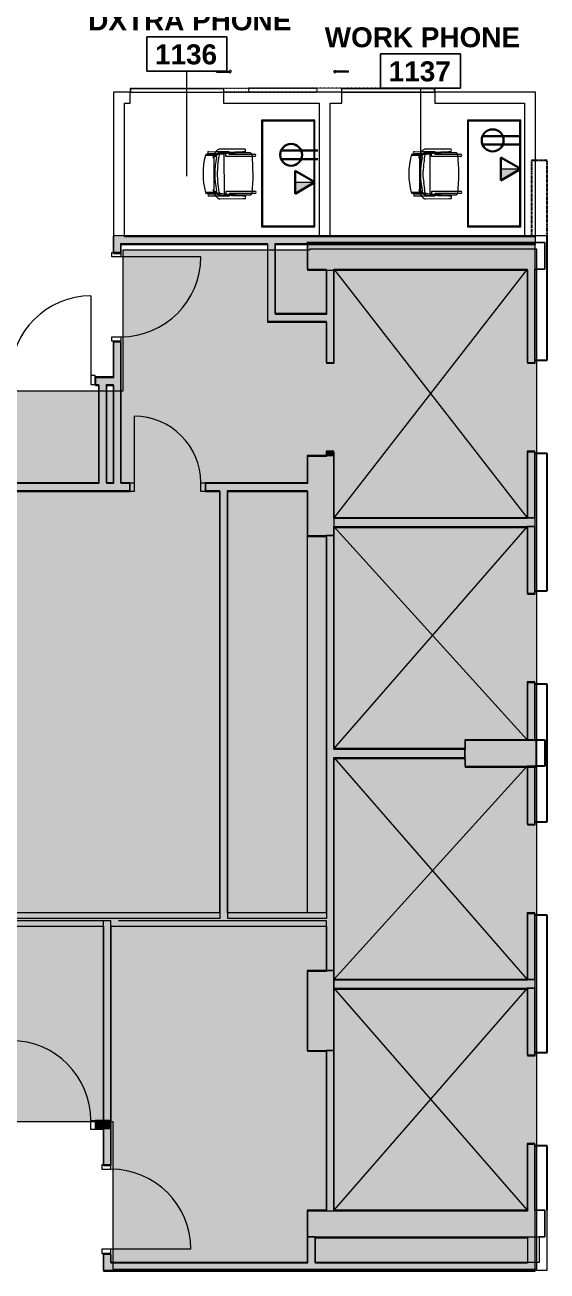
# Model space of a CAD drawing. Header units: inches. Extents: x -1221 to 179, y -822 to 880.
# Drawn here: x -813 to -578, y -192 to 369 of the extents above; entities that cross this region are included whole.
import ezdxf
from ezdxf.xclip import XClip

# ---------------------------------------------------------------- set-up
doc = ezdxf.new("R2010")
doc.units = ezdxf.units.IN
doc.header["$MEASUREMENT"] = 0
doc.header["$XCLIPFRAME"] = 2
doc.linetypes.add('L1$0$PHANTOM4', pattern=[0.625, 0.3125, -0.0625, 0.0625, -0.0625, 0.0625, -0.0625])
doc.linetypes.add('X1$0$Dash 1_16_', pattern=[0.125, 0.0625, -0.0625])
for name, color, linetype, lineweight in [('L1$0$ArchiCAD Doors_Pen_No__4', 7, 'Continuous', 9), ('L1$0$BB Core_Pen_No__100', 7, 'Continuous', 20), ('L1$0$BB Shell_Pen_No__100', 7, 'Continuous', 20), ('X1$0$18_0109_REV_dwg _7_', 8, 'Continuous', 9), ('X1$0$A-ANNO-NOTE', 131, 'Continuous', 30), ('X1$0$A-AREA-IDEN', 2, 'Continuous', 9), ('X1$0$A-DETL', 90, 'Continuous', 9), ('X1$0$A-DETL-GENF', 92, 'Continuous', 9), ('X1$0$A-DOOR', 31, 'Continuous', 13), ('X1$0$A-WALL', 113, 'Continuous', 9), ('X1$0$A-WALL-PATT', 111, 'Continuous', 13), ('X1$0$I-FURN', 30, 'Continuous', 9), ('X1$0$I-WALL', 2, 'Continuous', 9)]:
    doc.layers.add(name, color=color, linetype=linetype, lineweight=lineweight)
doc.layers.add('L1$0$DEMO', color=7, linetype='L1$0$PHANTOM4')
doc.styles.add('X1$0$Swis721 Lt BT_B', font='', dxfattribs={"height": 9})
doc.styles.get('X1$0$Swis721 Lt BT_B').set_extended_font_data('Swis721 Lt BT', bold=True)

# ---------------------------------------------------------------- blocks, each defined once
blk = doc.blocks.new('L1')
at = {"layer": 'L1$0$ArchiCAD Doors_Pen_No__4', "linetype": 'Continuous'}
for p, q in [((-7140.19, 3187.57), (-7140.19, 3189.57)), ((-7140.19, 3189.57), (-7136.19, 3189.57)), ((-7136.19, 3189.57), (-7139.69, 3189.57)), ((-7136.19, 3189.57), (-7136.19, 3187.57)), ((-7136.19, 3187.57), (-7140.19, 3187.57)), ((-7100.19, 3187.57), (-7136.19, 3187.57)), ((-7149.69, 3170.07), (-7149.69, 3134.07)), ((-7140.19, 3149.57), (-7140.19, 3151.57)), ((-7140.19, 3151.57), (-7136.19, 3151.57)), ((-7136.19, 3151.57), (-7136.19, 3149.57)), ((-7136.19, 3149.57), (-7140.19, 3149.57)), ((-7136.19, 3149.57), (-7139.69, 3149.57)), ((-7147.69, 3134.07), (-7149.69, 3134.07)), ((-7149.69, 3134.07), (-7149.69, 3130.07)), ((-7147.69, 3130.07), (-7147.69, 3134.07)), ((-7147.69, 3130.07), (-7147.69, 3133.57)), ((-7149.69, 3130.07), (-7147.69, 3130.07)), ((-7130.19, 3115.82), (-7130.19, 3085.82)), ((-7132.19, 3085.82), (-7130.19, 3085.82)), ((-7132.19, 3081.82), (-7132.19, 3085.82)), ((-7132.19, 3085.82), (-7132.19, 3082.32)), ((-7130.19, 3085.82), (-7130.19, 3081.82)), ((-7100.19, 3081.82), (-7100.19, 3085.82)), ((-7100.19, 3085.82), (-7098.19, 3085.82)), ((-7098.19, 3085.82), (-7098.19, 3081.82)), ((-7098.19, 3085.82), (-7098.19, 3082.32)), ((-7130.19, 3081.82), (-7132.19, 3081.82)), ((-7098.19, 3081.82), (-7100.19, 3081.82)), ((-7149.69, 2794.48), (-7149.69, 2798.48)), ((-7149.69, 2798.48), (-7147.69, 2798.48)), ((-7147.69, 2798.48), (-7147.69, 2794.48)), ((-7147.69, 2798.48), (-7147.69, 2794.98)), ((-7147.69, 2794.48), (-7149.69, 2794.48)), ((-7144.69, 2778.57), (-7144.69, 2776.57)), ((-7140.69, 2778.57), (-7144.69, 2778.57)), ((-7144.69, 2776.57), (-7140.69, 2776.57)), ((-7140.69, 2778.57), (-7144.19, 2778.57)), ((-7140.69, 2776.57), (-7140.69, 2778.57)), ((-7140.69, 2740.57), (-7144.69, 2740.57)), ((-7144.69, 2740.57), (-7144.69, 2738.57)), ((-7140.69, 2738.57), (-7140.69, 2740.57)), ((-7104.69, 2740.57), (-7140.69, 2740.57)), ((-7144.69, 2738.57), (-7140.69, 2738.57)), ((-7140.69, 2738.57), (-7144.19, 2738.57))]:
    blk.add_line(p, q, dxfattribs=at)
for centre, radius, start, end in [((-7136.19, 3187.57), 36, 270, 0), ((-7149.69, 3134.07), 36, 90, 180), ((-7130.19, 3085.82), 30, 0, 90), ((-7185.69, 2798.48), 36, 0, 90), ((-7140.69, 2740.57), 36, 0, 90)]:
    blk.add_arc(centre, radius, start, end, dxfattribs=at)
at = {"layer": 'L1$0$BB Core_Pen_No__100', "linetype": 'Continuous'}
for p, q in [((-7040.19, 3182.07), (-6953.19, 3070.07)), ((-6953.19, 3182.07), (-7040.19, 3070.07)), ((-7052.19, 3066.07), (-7052.19, 2892.07)), ((-7040.19, 3066.07), (-6953.19, 2970.07)), ((-6953.19, 3066.07), (-7040.19, 2966.07)), ((-7040.19, 2962.07), (-6953.19, 2862.07)), ((-6953.19, 2958.07), (-7040.19, 2862.07)), ((-6953.19, 2858.07), (-7040.19, 2758.07)), ((-7040.19, 2858.07), (-6953.19, 2758.07))]:
    blk.add_line(p, q, dxfattribs=at)
at = {"layer": 'L1$0$BB Shell_Pen_No__100', "linetype": 'Continuous'}
for p, q in [((-7136.19, 3189.57), (-7139.69, 3189.57)), ((-7136.19, 3149.57), (-7139.69, 3149.57)), ((-7147.69, 3130.07), (-7147.69, 3133.57)), ((-7132.19, 3085.82), (-7132.19, 3082.32)), ((-7098.19, 3085.82), (-7098.19, 3082.32)), ((-7147.69, 2798.48), (-7147.69, 2794.98)), ((-7140.69, 2778.57), (-7144.19, 2778.57)), ((-7140.69, 2738.57), (-7144.19, 2738.57))]:
    blk.add_line(p, q, dxfattribs=at)
at = {"layer": 'L1$0$BB Shell_Pen_No__100', "linetype": 'Continuous', "flags": 128}
for points in [[(-7139.69, 3197.07), (-7139.69, 3189.57)], [(-7052.19, 3197.07), (-7139.69, 3197.07)], [(-6944.19, 3197.07), (-7052.19, 3197.07)], [(-7136.19, 3189.57), (-7136.19, 3193.57)], [(-7136.19, 3193.57), (-7070.19, 3193.57)], [(-7070.19, 3193.57), (-7070.19, 3158.57)], [(-7066.69, 3193.57), (-7052.19, 3193.57)], [(-7066.69, 3162.07), (-7066.69, 3193.57)], [(-6945.19, 3194.07), (-7052.19, 3194.07)], [(-7052.19, 3194.07), (-7052.19, 3182.07)], [(-7052.19, 3194.07), (-6947.69, 3194.07)], [(-7052.19, 3193.57), (-7052.19, 3194.07)], [(-6947.69, 3194.07), (-6945.19, 3194.07)], [(-6945.19, 3182.07), (-6945.19, 3194.07)], [(-6945.19, 3194.07), (-6945.19, 3182.07)], [(-7052.19, 3182.07), (-7043.69, 3182.07)], [(-7043.69, 3182.07), (-7043.69, 3162.07)], [(-7040.19, 3182.07), (-6953.19, 3182.07)], [(-7040.19, 3140.07), (-7040.19, 3182.07)], [(-6953.19, 3182.07), (-6953.19, 3140.07)], [(-6945.19, 3182.07), (-6949.69, 3182.07)], [(-6949.69, 3182.07), (-6949.69, 3141.07)], [(-6949.69, 3182.07), (-6945.19, 3182.07)], [(-6949.69, 3140.07), (-6949.69, 3182.07)], [(-7043.69, 3162.07), (-7066.69, 3162.07)], [(-7070.19, 3158.57), (-7043.69, 3158.57)], [(-7043.69, 3158.57), (-7043.69, 3140.07)], [(-7139.69, 3149.57), (-7139.69, 3133.57)], [(-7136.19, 3085.82), (-7136.19, 3149.57)], [(-7043.69, 3140.07), (-7040.19, 3140.07)], [(-6953.19, 3140.07), (-6949.69, 3140.07)], [(-7139.69, 3133.57), (-7147.69, 3133.57)], [(-7147.69, 3130.07), (-7146.19, 3130.07)], [(-7146.19, 3130.07), (-7146.19, 3085.82)], [(-7142.69, 3130.07), (-7139.69, 3130.07)], [(-7142.69, 3085.82), (-7142.69, 3130.07)], [(-7139.69, 3130.07), (-7139.69, 3085.82)], [(-7040.19, 3100.07), (-7043.69, 3100.07)], [(-7043.69, 3100.07), (-7043.69, 3098.07)], [(-7040.19, 3098.07), (-7040.19, 3100.07)], [(-6949.69, 3100.07), (-6953.19, 3100.07)], [(-6953.19, 3100.07), (-6953.19, 3070.07)], [(-6949.69, 3070.07), (-6949.69, 3100.07)], [(-7052.19, 3098.07), (-7052.19, 3085.82)], [(-7040.19, 3098.07), (-7052.19, 3098.07)], [(-7043.69, 3098.07), (-7040.19, 3098.07)], [(-7040.19, 3070.07), (-7040.19, 3098.07)], [(-6949.69, 3099.07), (-6949.69, 3070.07)], [(-7259.19, 3082.32), (-7132.19, 3082.32)], [(-7146.19, 3085.82), (-7195.69, 3085.82)], [(-7139.69, 3085.82), (-7142.69, 3085.82)], [(-7132.19, 3085.82), (-7136.19, 3085.82)], [(-7052.19, 3085.82), (-7098.19, 3085.82)], [(-7098.19, 3082.32), (-7091.69, 3082.32)], [(-7091.69, 3082.32), (-7091.69, 2892.07)], [(-7088.19, 3082.32), (-7052.19, 3082.32)], [(-7088.19, 2892.07), (-7088.19, 3082.32)], [(-7052.19, 3082.32), (-7052.19, 3062.07)], [(-6949.69, 3070.07), (-7040.19, 3070.07)], [(-7040.19, 3062.07), (-7040.19, 3066.07)], [(-7040.19, 3066.07), (-6949.69, 3066.07)], [(-6953.19, 3070.07), (-6949.69, 3070.07)], [(-6953.19, 3066.07), (-6953.19, 3036.07)], [(-6949.69, 3066.07), (-6953.19, 3066.07)], [(-6949.69, 3066.07), (-6949.69, 3037.07)], [(-6949.69, 3036.07), (-6949.69, 3066.07)], [(-7052.19, 3062.07), (-7040.19, 3062.07)], [(-7040.19, 3062.07), (-7043.69, 3062.07)], [(-7043.69, 3062.07), (-7043.69, 2892.07)], [(-7040.19, 2966.07), (-7040.19, 3062.07)], [(-6953.19, 3036.07), (-6949.69, 3036.07)], [(-6949.69, 2996.07), (-6953.19, 2996.07)], [(-6953.19, 2996.07), (-6953.19, 2970.07)], [(-6949.69, 2970.07), (-6949.69, 2996.07)], [(-6949.69, 2995.07), (-6949.69, 2970.07)], [(-6945.19, 2970.07), (-6981.19, 2970.07)], [(-6981.19, 2970.07), (-6981.19, 2958.07)], [(-6953.19, 2970.07), (-6949.69, 2970.07)], [(-6945.19, 2958.07), (-6945.19, 2970.07)], [(-6981.19, 2966.07), (-7040.19, 2966.07)], [(-6981.19, 2962.07), (-6981.19, 2966.07)], [(-7040.19, 2866.07), (-7040.19, 2962.07)], [(-7040.19, 2962.07), (-6981.19, 2962.07)], [(-6981.19, 2958.07), (-6949.69, 2958.07)], [(-6953.19, 2958.07), (-6953.19, 2932.07)], [(-6949.69, 2958.07), (-6953.19, 2958.07)], [(-6949.69, 2958.07), (-6949.69, 2933.07)], [(-6949.69, 2932.07), (-6949.69, 2958.07)], [(-6953.19, 2932.07), (-6949.69, 2932.07)], [(-7091.69, 2892.07), (-7259.19, 2892.07)], [(-7043.69, 2892.07), (-7088.19, 2892.07)], [(-6949.69, 2892.07), (-6953.19, 2892.07)], [(-6953.19, 2892.07), (-6953.19, 2862.07)], [(-6949.69, 2862.07), (-6949.69, 2892.07)], [(-7191.69, 2888.57), (-7140.69, 2888.57)], [(-7144.19, 2888.57), (-7144.19, 2798.48)], [(-7140.69, 2778.57), (-7140.69, 2888.57)], [(-7137.19, 2888.57), (-7043.69, 2888.57)], [(-7043.69, 2888.57), (-7043.69, 2866.07)], [(-6949.69, 2891.07), (-6949.69, 2862.07)], [(-7052.19, 2866.07), (-7052.19, 2830.07)], [(-7040.19, 2866.07), (-7052.19, 2866.07)], [(-7043.69, 2866.07), (-7040.19, 2866.07)], [(-7040.19, 2830.07), (-7040.19, 2866.07)], [(-6949.69, 2862.07), (-7040.19, 2862.07)], [(-7040.19, 2862.07), (-7040.19, 2858.07)], [(-7040.19, 2858.07), (-6949.69, 2858.07)], [(-6953.19, 2862.07), (-6949.69, 2862.07)], [(-6953.19, 2858.07), (-6953.19, 2828.07)], [(-6949.69, 2858.07), (-6953.19, 2858.07)], [(-6949.69, 2858.07), (-6949.69, 2829.07)], [(-6949.69, 2828.07), (-6949.69, 2858.07)], [(-7052.19, 2830.07), (-7040.19, 2830.07)], [(-7043.69, 2830.07), (-7043.69, 2758.07)], [(-7040.19, 2830.07), (-7043.69, 2830.07)], [(-7040.19, 2758.07), (-7040.19, 2830.07)], [(-6953.19, 2828.07), (-6949.69, 2828.07)], [(-7140.69, 2798.48), (-7147.69, 2798.48)], [(-7147.69, 2794.98), (-7140.69, 2794.98)], [(-7144.19, 2794.98), (-7144.19, 2778.57)], [(-6949.69, 2788.07), (-6953.19, 2788.07)], [(-6953.19, 2788.07), (-6953.19, 2758.07)], [(-6949.69, 2758.07), (-6949.69, 2788.07)], [(-6949.69, 2787.07), (-6949.69, 2758.07)], [(-7043.69, 2758.07), (-7052.19, 2758.07)], [(-7052.19, 2758.07), (-7052.19, 2746.07)], [(-6953.19, 2758.07), (-7040.19, 2758.07)], [(-6945.19, 2758.07), (-6949.69, 2758.07)], [(-6949.69, 2758.07), (-6945.19, 2758.07)], [(-6945.19, 2746.07), (-6945.19, 2758.07)], [(-6945.19, 2758.07), (-6945.19, 2746.07)], [(-6944.19, 2746.07), (-6944.19, 2758.07)], [(-7052.19, 2746.07), (-6945.19, 2746.07)], [(-7052.19, 2746.07), (-7052.19, 2734.57)], [(-7048.69, 2746.07), (-7052.19, 2746.07)], [(-7048.69, 2734.57), (-7048.69, 2746.07)], [(-6945.19, 2746.07), (-6947.69, 2746.07)], [(-6947.69, 2746.07), (-6947.69, 2734.57)], [(-6944.19, 2731.07), (-6944.19, 2746.07)], [(-7144.19, 2738.57), (-7144.19, 2731.07)], [(-7140.69, 2734.57), (-7140.69, 2738.57)], [(-7052.19, 2734.57), (-7140.69, 2734.57)], [(-6947.69, 2734.57), (-7048.69, 2734.57)], [(-7144.19, 2731.07), (-6944.19, 2731.07)]]:
    blk.add_lwpolyline(points, dxfattribs=at)
at = {"layer": 'L1$0$DEMO'}
blk.add_lwpolyline([(-6944.19, 3197.07), (-6944.19, 3231.07), (-6951.19, 3231.07), (-6951.19, 3197.07)], dxfattribs=at)
at = {"layer": 'L1$0$DEMO', "linetype": 'Continuous', "flags": 128}
for points in [[(-6944.19, 3194.07), (-6944.19, 3197.07)], [(-6944.19, 3182.07), (-6944.19, 3194.07)], [(-6944.19, 3141.07), (-6944.19, 3182.07)], [(-6949.69, 3141.07), (-6944.19, 3141.07)], [(-6944.19, 3099.07), (-6949.69, 3099.07)], [(-6944.19, 3037.07), (-6944.19, 3099.07)], [(-6949.69, 3037.07), (-6944.19, 3037.07)], [(-6944.19, 2995.07), (-6949.69, 2995.07)], [(-6944.19, 2970.07), (-6944.19, 2995.07)], [(-6949.69, 2970.07), (-6945.19, 2970.07)], [(-6945.19, 2970.07), (-6945.19, 2958.07)], [(-6944.19, 2958.07), (-6944.19, 2970.07)], [(-6945.19, 2958.07), (-6949.69, 2958.07)], [(-6944.19, 2933.07), (-6944.19, 2958.07)], [(-6949.69, 2933.07), (-6944.19, 2933.07)], [(-6944.19, 2891.07), (-6949.69, 2891.07)], [(-6944.19, 2829.07), (-6944.19, 2891.07)], [(-6949.69, 2829.07), (-6944.19, 2829.07)], [(-6944.19, 2787.07), (-6949.69, 2787.07)], [(-6944.19, 2758.07), (-6944.19, 2787.07)]]:
    blk.add_lwpolyline(points, dxfattribs=at)
blk = doc.blocks.new('X1$0$Barn Door - Glass Door - Int-GL1-GLSS-36_ x 84_ D6-5625844-FIRST FLOOR POWER _ SIGNAL')
at = {"layer": 'X1$0$A-DETL-GENF'}
for p, q in [((17.91, 12), (23.91, 12)), ((17.91, 11.5), (17.91, 12)), ((17.91, 11.5), (23.91, 11.5)), ((23.91, 12.46), (23.91, 12)), ((24.62, 11.75), (23.91, 12.46)), ((24.62, 11.75), (23.91, 11.04)), ((23.91, 11.04), (23.91, 11.5))]:
    blk.add_line(p, q, dxfattribs=at)
at = {"layer": 'X1$0$A-DOOR', "linetype": 'X1$0$Dash 1_16_', "lineweight": 9}
for p, q in [((-21, 4.25), (63, 4.25)), ((-21, 4.25), (-21, 2.5)), ((-21, 2.5), (63, 2.5)), ((63, 4.25), (63, 2.5))]:
    blk.add_line(p, q, dxfattribs=at)
at = {"layer": 'X1$0$A-DOOR', "lineweight": 9}
for p, q in [((-20.81, 4.12), (21, 4.12)), ((-20.81, 4.12), (-20.81, 2.37)), ((21, 2.37), (-20.81, 2.37)), ((21, 4.12), (21, 2.37))]:
    blk.add_line(p, q, dxfattribs=at)
blk = doc.blocks.new('X1$0$Barn Door - Glass Door - Int-GL1-GLSS-36_ x 84_ D6-5625885-FIRST FLOOR POWER _ SIGNAL')
at = {"layer": 'X1$0$A-DETL-GENF'}
for p, q in [((23.91, -11.04), (23.91, -11.5)), ((24.62, -11.75), (23.91, -11.04)), ((17.91, -11.5), (23.91, -11.5)), ((17.91, -11.5), (17.91, -12)), ((17.91, -12), (23.91, -12)), ((24.62, -11.75), (23.91, -12.46)), ((23.91, -12.46), (23.91, -12))]:
    blk.add_line(p, q, dxfattribs=at)
at = {"layer": 'X1$0$A-DOOR', "linetype": 'X1$0$Dash 1_16_', "lineweight": 9}
for p, q in [((-21, -2.5), (63, -2.5)), ((-21, -4.25), (-21, -2.5)), ((-21, -4.25), (63, -4.25)), ((63, -4.25), (63, -2.5))]:
    blk.add_line(p, q, dxfattribs=at)
at = {"layer": 'X1$0$A-DOOR', "lineweight": 9}
for p, q in [((-20.81, -2.37), (21, -2.37)), ((-20.81, -2.37), (-20.81, -4.12)), ((21, -4.12), (-20.81, -4.12)), ((21, -2.37), (21, -4.12))]:
    blk.add_line(p, q, dxfattribs=at)
blk = doc.blocks.new('X1$0$Table-Multi_Use-Teknion-PRBF-R2014 - TABLE 4_-5473239-FIRST FLOOR POWER _ SIGNAL')
at = {"layer": 'X1$0$I-FURN'}
for p, q in [((24, 12), (-24, 12)), ((-24, 12), (-24, -12)), ((-23.6, 11.6), (-23.6, -11.6)), ((23.6, 11.6), (-23.6, 11.6)), ((23.6, -11.6), (23.6, 11.6)), ((24, -12), (24, 12)), ((-24, -12), (24, -12)), ((-23.6, -11.6), (23.6, -11.6))]:
    blk.add_line(p, q, dxfattribs=at)
blk = doc.blocks.new('X1$0$F-Haworth_Chair_X99-Seminar - X99 Seminar Chair with Glides-V50-FIRST FLOOR POWER _ SIGNAL')
at = {"layer": 'X1$0$I-FURN'}
for p, q in [((-11.32, 5.48), (-11.3, 6.32)), ((-9.92, 6.36), (-9.92, 5.36)), ((-8.82, 9.44), (-8.82, 10.78)), ((-8.82, -0.89), (-8.82, 9.44)), ((-7.83, 10.78), (-7.83, 9.57)), ((-7.83, 9.57), (-7.83, -2.27)), ((7.83, 9.57), (7.83, 10.78)), ((7.83, -2.27), (7.83, 9.57)), ((8.82, 10.78), (8.82, 9.44)), ((8.82, 9.44), (8.82, -0.89)), ((9.92, 5.36), (9.92, 6.36)), ((11.3, 6.32), (11.32, 5.48)), ((-11.32, -5.06), (-11.32, 5.48)), ((-9.92, 5.36), (-9.57, -4.97)), ((9.57, -4.97), (9.92, 5.36)), ((11.32, 5.48), (11.32, -5.06)), ((-10.07, -0.89), (-9.71, -0.89)), ((-10.07, -2.27), (-10.07, -0.89)), ((-10.04, -2.27), (-10.07, -2.27)), ((-10.04, -4.99), (-10.04, -2.27)), ((-10.04, -6.81), (-10.04, -5)), ((-9.71, -0.89), (-9.2, -0.89)), ((-9.2, -0.89), (-8.82, -0.89)), ((-9.07, -3.12), (9.07, -3.12)), ((-9.07, -3.2), (-9.07, -3.12)), ((-8.9, -4.8), (-9.07, -3.2)), ((-9.04, -2.27), (-9.04, -3.12)), ((-7.83, -2.27), (-9.04, -2.27)), ((-9.04, -3.14), (-9.04, -3.43)), ((-9.04, -3.43), (-9.04, -3.62)), ((-9.04, -3.62), (-9.04, -5.99)), ((-8.88, -4.99), (-8.89, -4.91)), ((-8.75, -6.22), (-8.88, -4.99)), ((9.04, -2.27), (7.83, -2.27)), ((8.88, -4.99), (8.75, -6.22)), ((8.82, -0.89), (9.2, -0.89)), ((8.89, -4.91), (8.88, -4.99)), ((9.07, -3.21), (8.9, -4.8)), ((9.04, -3.12), (9.04, -2.27)), ((9.04, -3.43), (9.04, -3.12)), ((9.04, -3.62), (9.04, -3.43)), ((9.04, -5.99), (9.04, -3.62)), ((9.07, -3.12), (9.07, -3.2)), ((9.2, -0.89), (9.71, -0.89)), ((9.71, -0.89), (10.07, -0.89)), ((10.04, -2.27), (10.04, -4.99)), ((10.07, -2.27), (10.04, -2.27)), ((10.04, -5), (10.04, -6.81)), ((10.07, -0.89), (10.07, -2.27)), ((-10.04, -10.02), (-10.04, -6.81)), ((-9.13, -5.92), (-8.07, -6.77)), ((-9.04, -5.99), (-9.04, -7.4)), ((-9.04, -7.4), (-9.04, -10.02)), ((-8.68, -6.87), (-8.75, -6.22)), ((-8.62, -7.42), (-8.68, -6.87)), ((-8.6, -7.6), (-8.62, -7.43)), ((-8.61, -6.81), (-8.23, -6.95)), ((-8.49, -7.6), (-8.56, -7.6)), ((-8.42, -7.57), (-8.34, -11.37)), ((-8.34, -11.52), (-8.42, -7.57)), ((-7.65, -7.6), (-8.4, -7.6)), ((-8.03, -6.81), (-7.95, -6.87)), ((3.58, -7.6), (-7.65, -7.6)), ((-7.18, -7.99), (-7.21, -8.13)), ((7.65, -7.6), (3.62, -7.6)), ((7.21, -8.13), (7.18, -7.99)), ((8.4, -7.6), (7.65, -7.6)), ((7.95, -6.87), (8.03, -6.81)), ((8.07, -6.77), (9.13, -5.92)), ((8.23, -6.95), (8.61, -6.81)), ((8.34, -11.37), (8.42, -7.57)), ((8.42, -7.57), (8.34, -11.52)), ((8.56, -7.6), (8.49, -7.6)), ((8.62, -7.43), (8.6, -7.6)), ((8.68, -6.87), (8.62, -7.42)), ((8.75, -6.22), (8.68, -6.87)), ((9.04, -7.4), (9.04, -5.99)), ((9.04, -10.02), (9.04, -7.4)), ((10.04, -6.81), (10.04, -10.02))]:
    blk.add_line(p, q, dxfattribs=at)
for centre, radius, start, end in [((-8.32, 10.78), 0.495, 0, 180), ((8.32, 10.78), 0.495, 0, 180), ((-10.58, 5.68), 0.956, 45.8901, 138.1099), ((-8.21, 8.28), 1.31, 110.0433, 159.9567), ((144.06, 7.32), 153.52, 179.4749, 184.5213), ((0, -75.01), 84.96, 84.1475, 95.8525), ((8.21, 8.28), 1.31, 20.0433, 69.9567), ((-144.06, 7.32), 153.52, 355.4787, 0.5251), ((10.58, 5.68), 0.956, 41.8901, 134.1099), ((-7.87, -3.92), 3.63, 198.1789, 238.0478), ((-8.18, -4.9), 1.39, 182.8013, 227.1078), ((-8.24, -4.59), 0.763, 194.2338, 275.7662), ((-11.32, -48.08), 42.84, 79.9767, 85.7699), ((11.32, -48.08), 42.84, 94.2301, 100.0233), ((8.24, -4.59), 0.763, 264.2338, 345.7662), ((8.18, -4.9), 1.39, 312.8922, 357.1987), ((7.87, -3.92), 3.63, 301.9522, 341.8211), ((-9.54, -10.02), 0.498, 180, 0), ((-4.71, 1.15), 9.61, 238.0478, 243.9964), ((-5.2, -7.86), 3.74, 170.0936, 184.0143), ((-36.06, -10.03), 27.2, 357.4882, 4.0143), ((-4.71, 1.15), 9.61, 243.9964, 246.4906), ((0, 20.73), 33.17, 254.4478, 255.4234), ((-8.28, -7.33), 0.613, 122.5427, 170.0936), ((-4.71, 1.15), 9.61, 246.6393, 247.073), ((-7.37, -7.55), 1.05, 95.9554, 181.1786), ((-7.37, -7.55), 1.05, 145.2002, 181.1786), ((-4.71, 1.15), 9.61, 247.2631, 254.9334), ((-6.55, -6.76), 1.38, 185.0878, 212.4248), ((-6.55, -6.76), 1.38, 214.0187, 242.9497), ((0, 26.49), 33.83, 257.2285, 282.7715), ((0, 15.97), 22.19, 259.9767, 280.0233), ((6.55, -6.76), 1.38, 297.0503, 325.9813), ((4.71, 1.15), 9.61, 285.0666, 292.7369), ((7.37, -7.55), 1.05, 358.8214, 84.0446), ((6.55, -6.76), 1.38, 327.5752, 354.9122), ((7.37, -7.55), 1.05, 358.8214, 34.7998), ((0, 20.73), 33.17, 284.5766, 285.5522), ((4.71, 1.15), 9.61, 292.927, 293.3607), ((4.71, 1.15), 9.61, 293.5094, 296.0036), ((8.28, -7.33), 0.613, 9.9064, 57.4573), ((36.06, -10.03), 27.2, 175.9857, 182.5118), ((5.2, -7.86), 3.74, 355.9857, 9.9064), ((4.71, 1.15), 9.61, 296.0036, 301.9522), ((9.54, -10.02), 0.498, 180, 0), ((0, 20.29), 32.89, 255.304, 284.6925)]:
    blk.add_arc(centre, radius, start, end, dxfattribs=at)
blk = doc.blocks.new('X1$0$F-Haworth_Chair_X99-Seminar - X99 Seminar Chair with Glides-V51-FIRST FLOOR POWER _ SIGNAL')
at = {"layer": 'X1$0$I-FURN'}
for p, q in [((-11.32, 5.48), (-11.3, 6.32)), ((-9.92, 6.36), (-9.92, 5.36)), ((-8.82, 9.44), (-8.82, 10.78)), ((-8.82, -0.89), (-8.82, 9.44)), ((-7.83, 10.78), (-7.83, 9.57)), ((-7.83, 9.57), (-7.83, -2.27)), ((7.83, 9.57), (7.83, 10.78)), ((7.83, -2.27), (7.83, 9.57)), ((8.82, 10.78), (8.82, 9.44)), ((8.82, 9.44), (8.82, -0.89)), ((9.92, 5.36), (9.92, 6.36)), ((11.3, 6.32), (11.32, 5.48)), ((-11.32, -5.06), (-11.32, 5.48)), ((-9.92, 5.36), (-9.57, -4.97)), ((9.57, -4.97), (9.92, 5.36)), ((11.32, 5.48), (11.32, -5.06)), ((-10.07, -0.89), (-9.71, -0.89)), ((-10.07, -2.27), (-10.07, -0.89)), ((-10.04, -2.27), (-10.07, -2.27)), ((-10.04, -4.99), (-10.04, -2.27)), ((-10.04, -6.81), (-10.04, -5)), ((-9.71, -0.89), (-9.2, -0.89)), ((-9.2, -0.89), (-8.82, -0.89)), ((-9.07, -3.12), (9.07, -3.12)), ((-9.07, -3.2), (-9.07, -3.12)), ((-8.9, -4.8), (-9.07, -3.2)), ((-9.04, -2.27), (-9.04, -3.12)), ((-7.83, -2.27), (-9.04, -2.27)), ((-9.04, -3.12), (-9.04, -3.43)), ((-9.04, -3.43), (-9.04, -3.62)), ((-9.04, -3.62), (-9.04, -5.99)), ((-8.88, -4.99), (-8.89, -4.91)), ((-8.75, -6.22), (-8.88, -4.99)), ((9.04, -2.27), (7.83, -2.27)), ((8.88, -4.99), (8.75, -6.22)), ((8.82, -0.89), (9.2, -0.89)), ((8.89, -4.91), (8.88, -4.99)), ((9.07, -3.2), (8.9, -4.8)), ((9.04, -3.12), (9.04, -2.27)), ((9.04, -3.43), (9.04, -3.12)), ((9.04, -3.62), (9.04, -3.44)), ((9.04, -5.99), (9.04, -3.62)), ((9.07, -3.12), (9.07, -3.2)), ((9.2, -0.89), (9.71, -0.89)), ((9.71, -0.89), (10.07, -0.89)), ((10.04, -2.27), (10.04, -4.99)), ((10.07, -2.27), (10.04, -2.27)), ((10.04, -5), (10.04, -6.81)), ((10.07, -0.89), (10.07, -2.27)), ((-10.04, -10.02), (-10.04, -6.81)), ((-9.13, -5.92), (-8.07, -6.77)), ((-9.04, -5.99), (-9.04, -7.4)), ((-9.04, -7.4), (-9.04, -10.02)), ((-8.68, -6.87), (-8.75, -6.22)), ((-8.62, -7.42), (-8.68, -6.87)), ((-8.6, -7.6), (-8.62, -7.43)), ((-8.61, -6.81), (-8.23, -6.95)), ((-8.49, -7.6), (-8.56, -7.6)), ((-8.42, -7.57), (-8.34, -11.37)), ((-8.34, -11.52), (-8.42, -7.57)), ((-7.65, -7.6), (-8.4, -7.6)), ((-8.03, -6.81), (-7.95, -6.87)), ((3.58, -7.6), (-7.65, -7.6)), ((-7.18, -7.99), (-7.21, -8.13)), ((7.65, -7.6), (3.62, -7.6)), ((7.21, -8.13), (7.18, -7.99)), ((8.4, -7.6), (7.65, -7.6)), ((7.95, -6.87), (8.03, -6.81)), ((8.07, -6.77), (9.13, -5.92)), ((8.23, -6.95), (8.61, -6.81)), ((8.34, -11.37), (8.42, -7.57)), ((8.42, -7.57), (8.34, -11.52)), ((8.56, -7.6), (8.49, -7.6)), ((8.62, -7.43), (8.6, -7.6)), ((8.68, -6.87), (8.62, -7.42)), ((8.75, -6.22), (8.68, -6.87)), ((9.04, -7.4), (9.04, -5.99)), ((9.04, -10.02), (9.04, -7.4)), ((10.04, -6.81), (10.04, -10.02))]:
    blk.add_line(p, q, dxfattribs=at)
for centre, radius, start, end in [((-8.32, 10.78), 0.495, 0, 180), ((8.32, 10.78), 0.495, 0, 180), ((-10.58, 5.68), 0.956, 45.8901, 138.1099), ((-8.21, 8.28), 1.31, 110.0433, 159.9567), ((144.06, 7.32), 153.52, 179.4749, 184.5213), ((0, -75.01), 84.96, 84.1475, 95.8525), ((8.21, 8.28), 1.31, 20.0433, 69.9567), ((-144.06, 7.32), 153.52, 355.4787, 0.5251), ((10.58, 5.68), 0.956, 41.8901, 134.1099), ((-7.87, -3.92), 3.63, 198.1789, 238.0478), ((-8.18, -4.9), 1.39, 182.8013, 227.1078), ((-8.24, -4.59), 0.763, 194.2338, 275.7662), ((-11.32, -48.08), 42.84, 79.9767, 85.7699), ((11.32, -48.08), 42.84, 94.2301, 100.0233), ((8.24, -4.59), 0.763, 264.2338, 345.7662), ((8.18, -4.9), 1.39, 312.8922, 357.1987), ((7.87, -3.92), 3.63, 301.9522, 341.8211), ((-9.54, -10.02), 0.498, 180, 0), ((-4.71, 1.15), 9.61, 238.0478, 243.9964), ((-5.2, -7.86), 3.74, 170.0936, 184.0143), ((-36.06, -10.03), 27.2, 357.4882, 4.0143), ((-4.71, 1.15), 9.61, 243.9964, 246.4906), ((0, 20.73), 33.17, 254.4478, 255.4234), ((-8.28, -7.33), 0.613, 122.5427, 170.0936), ((-4.71, 1.15), 9.61, 246.6393, 247.073), ((-7.37, -7.55), 1.05, 95.9554, 181.1786), ((-7.37, -7.55), 1.05, 145.2002, 181.1786), ((-4.71, 1.15), 9.61, 247.2631, 254.9334), ((-6.55, -6.76), 1.38, 185.0878, 212.4248), ((-6.55, -6.76), 1.38, 214.0187, 242.9497), ((0, 26.49), 33.83, 257.2285, 282.7715), ((0, 15.97), 22.19, 259.9767, 280.0233), ((6.55, -6.76), 1.38, 297.0503, 325.9813), ((4.71, 1.15), 9.61, 285.0666, 292.7369), ((7.37, -7.55), 1.05, 358.8214, 84.0446), ((6.55, -6.76), 1.38, 327.5752, 354.9122), ((7.37, -7.55), 1.05, 358.8214, 34.7998), ((0, 20.73), 33.17, 284.5766, 285.5522), ((4.71, 1.15), 9.61, 292.927, 293.3607), ((4.71, 1.15), 9.61, 293.5094, 296.0036), ((8.28, -7.33), 0.613, 9.9064, 57.4573), ((36.06, -10.03), 27.2, 175.9857, 182.5118), ((5.2, -7.86), 3.74, 355.9857, 9.9064), ((4.71, 1.15), 9.61, 296.0036, 301.9522), ((9.54, -10.02), 0.498, 180, 0), ((0, 20.29), 32.89, 255.304, 284.6925)]:
    blk.add_arc(centre, radius, start, end, dxfattribs=at)
blk = doc.blocks.new('X1$0$Room Tag - Room Name and Number-3379422-FIRST FLOOR POWER _ SIGNAL')
at = {"layer": 'X1$0$A-AREA-IDEN'}
for p, q in [((-0.1881, -0.1636), (-0.1881, -0.0018)), ((-0.1881, -0.0018), (0.1869, -0.0018)), ((0.1869, -0.0018), (-0.1881, -0.0018)), ((-0.1881, -0.0018), (-0.1881, -0.1636)), ((0.1869, -0.0018), (0.1869, -0.1636)), ((0.1869, -0.1636), (0.1869, -0.0018)), ((0.1869, -0.1636), (-0.1881, -0.1636)), ((-0.1881, -0.1636), (0.1869, -0.1636))]:
    blk.add_line(p, q, dxfattribs=at)
blk = doc.blocks.new('X1')
at = {"layer": 'X1$0$A-ANNO-NOTE', "lineweight": 9}
for points in [[(-598.38, 299.42), (-598.38, 304.58), (-589.45, 304.58)], [(-691.07, 293.42), (-691.07, 298.58), (-682.14, 298.58)]]:
    blk.add_hatch(color=256, dxfattribs=at).paths.add_polyline_path(points, flags=0)
at = {"layer": 'X1$0$A-DETL-GENF'}
h = blk.add_hatch(color=254, dxfattribs=at)
h.paths.add_polyline_path([(-582.15, -191.05), (-582.15, 268.45), (-582.93, 268.45), (-582.93, 217.06), (-586.43, 217.06), (-586.43, 259.06), (-673.43, 259.06), (-673.43, 217.06), (-676.93, 217.06), (-676.93, 235.56), (-703.43, 235.56), (-703.43, 267.95), (-768.65, 267.95), (-768.65, 204.45), (-769.43, 204.45), (-769.43, 162.81), (-765.43, 162.81), (-765.43, 159.31), (-892.43, 159.31), (-892.43, -33.03), (-724.93, -33.03), (-724.93, 159.31), (-731.43, 159.31), (-731.43, 162.81), (-685.43, 162.81), (-685.43, 175.06), (-676.93, 175.06), (-676.93, 177.06), (-673.43, 177.06), (-673.43, 147.06), (-586.43, 147.06), (-586.43, 177.06), (-582.93, 177.06), (-582.93, 113.06), (-586.43, 113.06), (-586.43, 143.06), (-673.43, 143.06), (-673.43, 43.06), (-614.43, 43.06), (-614.43, 47.06), (-586.43, 47.06), (-586.43, 73.06), (-582.93, 73.06), (-582.93, 47.06), (-582.43, 47.06), (-582.43, 35.06), (-582.93, 35.06), (-582.93, 9.06), (-586.43, 9.06), (-586.43, 35.06), (-614.43, 35.06), (-614.43, 39.06), (-673.43, 39.06), (-673.43, -60.94), (-586.43, -60.94), (-586.43, -30.94), (-582.93, -30.94), (-582.93, -94.94), (-586.43, -94.94), (-586.43, -64.94), (-673.43, -64.94), (-673.43, -164.94), (-586.43, -164.94), (-586.43, -134.94), (-582.93, -134.94), (-582.93, -191.05)], flags=0)
h.paths.add_polyline_path([(-1157.15, -188.55), (-970.93, -188.55), (-970.93, -184.44), (-970.15, -184.44), (-970.15, -144.44), (-970.93, -144.44), (-970.93, -96.44), (-967.43, -96.44), (-967.39, -112.94), (-895.93, -112.94), (-895.93, -70.53), (-892.43, -70.53), (-892.43, -124.53), (-829.43, -124.53), (-829.43, -36.53), (-895.93, -36.53), (-895.93, 25.56), (-963.93, 25.56), (-963.93, -34.44), (-971.93, -34.44), (-971.93, 25.56), (-1067.93, 25.56), (-1067.93, -92.94), (-990.93, -92.94), (-990.93, -96.44), (-1138.93, -96.44), (-1138.93, -92.94), (-1071.43, -92.94), (-1071.43, 175.06), (-1157.15, 175.06), (-1157.15, -188.55)], flags=0)
h.paths.add_polyline_path([(-773.15, -188.44), (-685.43, -188.44), (-685.43, -164.94), (-676.93, -164.94), (-676.93, -92.94), (-685.43, -92.94), (-685.43, -56.94), (-676.93, -56.94), (-676.93, -36.53), (-773.93, -36.53), (-773.93, -124.53), (-773.15, -124.53), (-773.15, -187.67)], flags=0)
h.paths.add_polyline_path([(-586.43, -188.44), (-586.43, -176.94), (-681.93, -176.94), (-681.93, -188.44), (-589.17, -188.44)], flags=0)
h.paths.add_polyline_path([(-820.93, -124.53), (-777.43, -124.53), (-777.43, -36.53), (-825.93, -36.53), (-825.93, -124.53)], flags=0)
h.paths.add_polyline_path([(-895.93, -124.53), (-895.93, -116.44), (-967.43, -116.44), (-967.43, -124.53), (-963.93, -124.53)], flags=0)
h.paths.add_polyline_path([(-969.85, -96.04), (-989.56, -96.04), (-989.56, -72.04), (-965.56, -72.04), (-965.56, -96.04), (-967.43, -96.04)], flags=0)
h.paths.add_polyline_path([(-1139.06, -96.04), (-1157.06, -96.04), (-1157.06, -72.04), (-1139.06, -72.04), (-1139.06, -92.94)], flags=0)
h.paths.add_polyline_path([(-681.93, -33.03), (-676.93, -33.03), (-676.93, 139.06), (-685.43, 139.06), (-685.43, 159.31), (-721.43, 159.31), (-721.43, -33.03), (-685.43, -33.03)], flags=0)
h.paths.add_polyline_path([(-968.52, 29.06), (-895.93, 29.06), (-895.93, 44.06), (-1067.93, 44.06), (-1067.93, 29.06), (-970.15, 29.06)], flags=0)
h.paths.add_polyline_path([(-929.08, 47.56), (-895.93, 47.56), (-895.93, 204.1), (-963.93, 204.1), (-963.93, 147.06), (-931.93, 147.06), (-931.93, 143.56), (-990.93, 143.56), (-990.93, 175.06), (-1067.93, 175.06), (-1067.93, 47.56), (-971.93, 47.56), (-971.93, 107.56), (-963.93, 107.56), (-963.93, 47.56), (-931.93, 47.56)], flags=0)
h.paths.add_polyline_path([(-967.43, 147.06), (-967.43, 149.46), (-987.43, 149.46), (-987.43, 147.06), (-970.15, 147.06)], flags=0)
h.paths.add_polyline_path([(-1156.41, 149.46), (-1157.06, 149.46), (-1157.06, 173.46), (-1139.06, 173.46), (-1139.06, 149.46), (-1156.15, 149.46)], flags=0)
h.paths.add_polyline_path([(-884.71, 162.81), (-832.43, 162.81), (-832.43, 189.7), (-892.43, 189.7), (-892.43, 162.81), (-885.43, 162.81)], flags=0)
h.paths.add_polyline_path([(-828.15, 162.81), (-779.43, 162.81), (-779.43, 204.45), (-828.15, 204.45), (-828.15, 189.7), (-828.93, 189.7), (-828.93, 162.81)], flags=0)
h.paths.add_polyline_path([(-773.15, 162.81), (-772.93, 162.81), (-772.93, 204.45), (-775.93, 204.45), (-775.93, 162.81)], flags=0)
h.paths.add_polyline_path([(-967.43, 173.46), (-967.43, 175.06), (-987.43, 175.06), (-987.43, 173.46), (-968.05, 173.46)], flags=0)
h.paths.add_polyline_path([(-987.43, 178.56), (-967.43, 178.56), (-967.43, 226.56), (-966.65, 226.56), (-966.65, 266.56), (-967.43, 266.56), (-967.43, 270.56), (-1009.43, 270.56), (-1009.43, 274.06), (-837.43, 274.06), (-837.43, 321.45), (-1052.65, 321.45), (-1052.65, 267.95), (-1157.15, 267.95), (-1157.15, 178.56), (-990.93, 178.56)], flags=0)
h.paths.add_polyline_path([(-1045.87, 222.56), (-1108.43, 222.56), (-1108.43, 226.56), (-1020.43, 226.56), (-1020.43, 222.56), (-1021.43, 222.56)], flags=0)
h.paths.add_polyline_path([(-696.03, 239.06), (-676.93, 239.06), (-676.93, 259.06), (-685.43, 259.06), (-685.43, 267.95), (-699.93, 267.95), (-699.93, 239.06)], flags=0)
at = {"layer": 'X1$0$A-WALL-PATT', "lineweight": 9}
for points in [[(-772.93, 266.56), (-769.43, 266.56), (-769.43, 274.06), (-772.93, 274.06), (-772.93, 270.56)], [(-583.08, 270.56), (-582.74, 270.56), (-582.74, 274.06), (-769.43, 274.06), (-769.43, 270.56), (-685.43, 270.56), (-685.43, 271.06), (-582.93, 271.06)], [(-699.93, 235.56), (-699.93, 270.56), (-703.43, 270.56), (-703.43, 235.56)], [(-586.43, 259.06), (-582.93, 259.06), (-582.93, 270.56), (-583.08, 270.56), (-582.93, 271.06), (-685.43, 271.06), (-685.43, 259.06), (-608.57, 259.06)], [(-676.93, 217.06), (-673.43, 217.06), (-673.43, 259.06), (-676.93, 259.06), (-676.93, 235.56)], [(-586.43, 217.06), (-582.93, 217.06), (-582.93, 259.06), (-586.43, 259.06), (-586.43, 246.43)], [(-696.03, 235.56), (-676.93, 235.56), (-676.93, 239.06), (-699.93, 239.06), (-699.93, 235.56)], [(-769.43, 162.81), (-769.43, 226.56), (-772.93, 226.56), (-772.93, 162.81)], [(-773.7, 207.06), (-772.93, 207.06), (-772.93, 210.56), (-780.93, 210.56), (-780.93, 207.06), (-775.93, 207.06)], [(-779.43, 162.81), (-775.93, 162.81), (-775.93, 207.06), (-779.43, 207.06), (-779.43, 165.53)], [(-685.43, 139.06), (-673.43, 139.06), (-673.43, 175.06), (-685.43, 175.06), (-685.43, 159.31)], [(-673.43, 175.06), (-673.43, 177.06), (-676.93, 177.06), (-676.93, 175.06)], [(-582.93, 147.06), (-582.93, 177.06), (-586.43, 177.06), (-586.43, 147.06)], [(-765.43, 159.31), (-765.43, 162.81), (-892.43, 162.81), (-892.43, 159.31), (-870.95, 159.31)], [(-731.43, 159.31), (-685.43, 159.31), (-685.43, 162.81), (-731.43, 162.81)], [(-721.43, -33.03), (-721.43, 159.31), (-724.93, 159.31), (-724.93, -33.03)], [(-673.43, 143.06), (-582.93, 143.06), (-582.93, 147.06), (-673.43, 147.06)], [(-582.93, 113.06), (-582.93, 143.06), (-586.43, 143.06), (-586.43, 113.06)], [(-673.43, -56.94), (-673.43, 139.06), (-676.93, 139.06), (-676.93, -56.94)], [(-582.93, 47.06), (-582.93, 73.06), (-586.43, 73.06), (-586.43, 47.06)], [(-586.43, 35.06), (-582.43, 35.06), (-582.43, 47.06), (-614.43, 47.06), (-614.43, 35.06)], [(-614.43, 39.06), (-614.43, 43.06), (-673.43, 43.06), (-673.43, 39.06), (-646.43, 39.06)], [(-586.43, 9.06), (-582.93, 9.06), (-582.93, 35.06), (-586.43, 35.06)], [(-681.93, -36.53), (-676.93, -36.53), (-676.93, -33.03), (-895.93, -33.03), (-895.93, -36.53), (-685.43, -36.53)], [(-582.93, -60.94), (-582.93, -30.94), (-586.43, -30.94), (-586.43, -60.94)], [(-773.93, -124.53), (-773.93, -36.53), (-777.43, -36.53), (-777.43, -124.53)], [(-676.93, -92.94), (-673.43, -92.94), (-673.43, -56.94), (-685.43, -56.94), (-685.43, -92.94), (-681.93, -92.94)], [(-586.43, -64.94), (-586.43, -60.94), (-673.43, -60.94), (-673.43, -64.94)], [(-582.93, -94.94), (-582.93, -60.94), (-586.43, -60.94), (-586.43, -94.94)], [(-673.43, -164.94), (-673.43, -92.94), (-676.93, -92.94), (-676.93, -164.94)], [(-780.93, -128.03), (-773.93, -128.03), (-773.93, -124.53), (-780.93, -124.53)], [(-777.43, -144.44), (-773.93, -144.44), (-773.93, -128.03), (-777.43, -128.03)], [(-582.93, -191.94), (-582.93, -134.94), (-586.43, -134.94), (-586.43, -191.94)], [(-685.43, -176.94), (-586.43, -176.94), (-586.43, -164.94), (-685.43, -164.94), (-685.43, -172.04)], [(-681.93, -188.44), (-681.93, -176.94), (-685.43, -176.94), (-685.43, -188.44)], [(-777.43, -191.94), (-773.93, -191.94), (-773.93, -184.44), (-777.43, -184.44), (-777.43, -188.44)], [(-685.43, -191.94), (-586.43, -191.94), (-586.43, -188.44), (-773.93, -188.44), (-773.93, -191.94), (-696.03, -191.94)]]:
    blk.add_hatch(color=7, dxfattribs=at).paths.add_polyline_path(points, flags=0)
at = {"layer": 'X1$0$A-ANNO-NOTE'}
for p, q in [((-590.1, 319.38), (-606.63, 319.38)), ((-590.1, 315.55), (-606.63, 315.55)), ((-680.9, 312.86), (-697.42, 312.86)), ((-680.9, 309.03), (-697.42, 309.03)), ((-589.45, 304.58), (-598.38, 309.74)), ((-598.38, 309.74), (-598.38, 299.42)), ((-682.14, 298.58), (-691.07, 303.74)), ((-691.07, 303.74), (-691.07, 293.42)), ((-589.45, 304.58), (-598.38, 299.42)), ((-682.14, 298.58), (-691.07, 293.42))]:
    blk.add_line(p, q, dxfattribs=at)
at = {"layer": 'X1$0$A-ANNO-NOTE', "lineweight": 9}
for p, q in [((-589.45, 304.58), (-598.38, 299.42)), ((-598.38, 299.42), (-598.38, 304.58)), ((-598.38, 304.58), (-589.45, 304.58)), ((-682.14, 298.58), (-691.07, 293.42)), ((-691.07, 293.42), (-691.07, 298.58)), ((-691.07, 298.58), (-682.14, 298.58))]:
    blk.add_line(p, q, dxfattribs=at)
at = {"layer": 'X1$0$A-ANNO-NOTE'}
for centre in [(-602.07, 317.46), (-692.86, 310.95)]:
    blk.add_circle(centre, 4.95, dxfattribs=at)
at = {"layer": 'X1$0$A-AREA-IDEN'}
for p, q in [((-739.78, 301.33), (-739.77, 348.63)), ((-634.49, 293.69), (-634.48, 340.99))]:
    blk.add_line(p, q, dxfattribs=at)
at = {"layer": 'X1$0$A-DETL', "lineweight": 13}
for p, q in [((-684.65, 267.95), (-768.65, 267.95)), ((-768.65, 267.95), (-768.65, 204.45)), ((-582.15, 268.45), (-684.65, 268.45)), ((-684.65, 268.45), (-684.65, 267.95)), ((-582.15, 266.43), (-582.15, 268.45)), ((-582.15, 256.45), (-582.15, 266.43)), ((-582.15, -167.55), (-582.15, 256.45)), ((-768.65, 204.45), (-828.15, 204.45)), ((-970.15, -124.53), (-773.15, -124.53)), ((-773.15, -124.53), (-773.15, -130.64)), ((-773.15, -130.64), (-773.15, -191.05)), ((-582.15, -179.55), (-582.15, -167.55)), ((-582.15, -191.05), (-582.15, -179.55)), ((-773.15, -191.05), (-582.15, -191.05))]:
    blk.add_line(p, q, dxfattribs=at)
at = {"layer": 'X1$0$A-WALL', "color": 8, "lineweight": 20}
for p, q in [((-582.93, 271.06), (-685.43, 271.06)), ((-685.43, 271.06), (-685.43, 259.06)), ((-582.93, 259.06), (-582.93, 271.06)), ((-685.43, 259.06), (-586.43, 259.06)), ((-676.93, 175.06), (-685.43, 175.06)), ((-685.43, 175.06), (-685.43, 162.81)), ((-673.43, 139.06), (-673.43, 175.06)), ((-685.43, 159.31), (-685.43, 139.06)), ((-685.43, 139.06), (-676.93, 139.06)), ((-582.43, 47.06), (-614.43, 47.06)), ((-614.43, 47.06), (-614.43, 43.06)), ((-582.43, 35.06), (-582.43, 47.06)), ((-614.43, 39.06), (-614.43, 35.06)), ((-614.43, 35.06), (-582.43, 35.06)), ((-676.93, -56.94), (-685.43, -56.94)), ((-685.43, -56.94), (-685.43, -92.94)), ((-673.43, -60.94), (-673.43, -56.94)), ((-673.43, -92.94), (-673.43, -64.94)), ((-685.43, -92.94), (-676.93, -92.94)), ((-586.43, -164.94), (-685.43, -164.94)), ((-685.43, -164.94), (-685.43, -176.94)), ((-681.93, -176.94), (-586.43, -176.94))]:
    blk.add_line(p, q, dxfattribs=at)
at = {"layer": 'X1$0$I-WALL', "lineweight": 13}
for p, q in [((-765.34, 339.2), (-772.93, 339.2)), ((-772.93, 339.2), (-772.93, 274.06)), ((-765.34, 334.2), (-765.34, 339.2)), ((-670.09, 339.2), (-723.34, 339.2)), ((-723.34, 339.08), (-723.34, 334.2)), ((-670.09, 334.2), (-670.09, 339.08)), ((-582.74, 339.2), (-628.09, 339.2)), ((-628.09, 339.2), (-628.09, 334.2)), ((-582.74, 274.2), (-582.74, 339.2)), ((-767.93, 334.2), (-765.34, 334.2)), ((-767.93, 274.06), (-767.93, 334.2)), ((-723.34, 334.2), (-680.24, 334.2)), ((-680.24, 334.2), (-680.24, 274.2)), ((-675.24, 334.2), (-670.09, 334.2)), ((-675.24, 274.2), (-675.24, 334.2)), ((-628.09, 334.2), (-587.74, 334.2)), ((-587.74, 334.2), (-587.74, 274.2)), ((-680.24, 274.2), (-675.24, 274.2)), ((-587.74, 274.2), (-582.74, 274.2))]:
    blk.add_line(p, q, dxfattribs=at)
at = {"layer": 'X1$0$I-WALL', "color": 8, "lineweight": 20}
for p, q in [((-772.93, 274.06), (-772.93, 266.56)), ((-769.43, 266.56), (-769.43, 270.56)), ((-769.43, 270.56), (-703.43, 270.56)), ((-582.74, 274.06), (-767.93, 274.06)), ((-703.43, 270.56), (-703.43, 235.56)), ((-699.93, 270.56), (-582.74, 270.56)), ((-699.93, 239.06), (-699.93, 270.56)), ((-582.74, 270.56), (-582.74, 274.06)), ((-772.93, 266.56), (-769.43, 266.56)), ((-676.93, 259.06), (-676.93, 239.06)), ((-673.43, 217.06), (-673.43, 259.06)), ((-586.43, 259.06), (-586.43, 217.06)), ((-582.93, 217.06), (-582.93, 259.06)), ((-676.93, 239.06), (-699.93, 239.06)), ((-703.43, 235.56), (-676.93, 235.56)), ((-676.93, 235.56), (-676.93, 217.06)), ((-769.43, 226.56), (-772.93, 226.56)), ((-772.93, 226.56), (-772.93, 210.56)), ((-769.43, 162.81), (-769.43, 226.56)), ((-676.93, 217.06), (-673.43, 217.06)), ((-586.43, 217.06), (-582.93, 217.06)), ((-772.93, 210.56), (-780.93, 210.56)), ((-780.93, 210.56), (-780.93, 207.06)), ((-780.93, 207.06), (-779.43, 207.06)), ((-779.43, 207.06), (-779.43, 162.81)), ((-775.93, 207.06), (-772.93, 207.06)), ((-775.93, 162.81), (-775.93, 207.06)), ((-772.93, 207.06), (-772.93, 162.81)), ((-673.43, 177.06), (-676.93, 177.06)), ((-676.93, 177.06), (-676.93, 175.06)), ((-673.43, 175.06), (-673.43, 177.06)), ((-582.93, 177.06), (-586.43, 177.06)), ((-586.43, 177.06), (-586.43, 147.06)), ((-582.93, 113.06), (-582.93, 177.06)), ((-892.43, 159.31), (-765.43, 159.31)), ((-779.43, 162.81), (-828.93, 162.81)), ((-772.93, 162.81), (-775.93, 162.81)), ((-765.43, 162.81), (-769.43, 162.81)), ((-765.43, 159.31), (-765.43, 162.81)), ((-685.43, 162.81), (-731.43, 162.81)), ((-731.43, 162.81), (-731.43, 159.31)), ((-731.43, 159.31), (-724.93, 159.31)), ((-724.93, 159.31), (-724.93, -33.03)), ((-721.43, 159.31), (-685.43, 159.31)), ((-721.43, -33.03), (-721.43, 159.31)), ((-586.43, 147.06), (-673.43, 147.06)), ((-673.43, 143.06), (-586.43, 143.06)), ((-586.43, 143.06), (-586.43, 113.06)), ((-676.93, 139.06), (-676.93, -33.03)), ((-673.43, 43.06), (-673.43, 139.06)), ((-586.43, 113.06), (-582.93, 113.06)), ((-582.93, 73.06), (-586.43, 73.06)), ((-586.43, 73.06), (-586.43, 47.06)), ((-582.93, 47.06), (-582.93, 73.06)), ((-614.43, 43.06), (-673.43, 43.06)), ((-673.43, 39.06), (-614.43, 39.06)), ((-673.43, -56.94), (-673.43, 39.06)), ((-586.43, 35.06), (-586.43, 9.06)), ((-582.93, 9.06), (-582.93, 35.06)), ((-586.43, 9.06), (-582.93, 9.06)), ((-724.93, -33.03), (-892.43, -33.03)), ((-676.93, -33.03), (-721.43, -33.03)), ((-582.93, -30.94), (-586.43, -30.94)), ((-586.43, -30.94), (-586.43, -60.94)), ((-582.93, -94.94), (-582.93, -30.94)), ((-825.93, -36.53), (-777.43, -36.53)), ((-777.43, -36.53), (-777.43, -124.53)), ((-773.93, -128.03), (-773.93, -36.53)), ((-773.93, -36.53), (-676.93, -36.53)), ((-676.93, -36.53), (-676.93, -56.94)), ((-586.43, -60.94), (-673.43, -60.94)), ((-673.43, -64.94), (-586.43, -64.94)), ((-586.43, -64.94), (-586.43, -94.94)), ((-676.93, -92.94), (-676.93, -164.94)), ((-673.43, -164.94), (-673.43, -92.94)), ((-586.43, -94.94), (-582.93, -94.94)), ((-777.43, -124.53), (-780.93, -124.53)), ((-780.93, -124.53), (-780.93, -128.03)), ((-780.93, -128.03), (-777.43, -128.03)), ((-777.43, -128.03), (-777.43, -144.44)), ((-773.93, -144.44), (-773.93, -128.03)), ((-586.43, -134.94), (-586.43, -164.94)), ((-582.93, -134.94), (-586.43, -134.94)), ((-582.93, -191.94), (-582.93, -134.94)), ((-777.43, -144.44), (-773.93, -144.44)), ((-685.43, -176.94), (-685.43, -188.44)), ((-681.93, -188.44), (-681.93, -176.94)), ((-586.43, -176.94), (-586.43, -188.44)), ((-777.43, -184.44), (-777.43, -191.94)), ((-773.93, -184.44), (-777.43, -184.44)), ((-773.93, -188.44), (-773.93, -184.44)), ((-685.43, -188.44), (-773.93, -188.44)), ((-586.43, -188.44), (-681.93, -188.44)), ((-777.43, -191.94), (-582.93, -191.94))]:
    blk.add_line(p, q, dxfattribs=at)
at = {"layer": 'X1$0$18_0109_REV_dwg _7_'}
ref = blk.add_blockref('L1', (6366.63, -2922.6), dxfattribs=at)
XClip(ref).set_block_clipping_path([(-7587.3890141857, 2122.8758432012), (-6188.1189173454, 3796.6416784023)])
at = {"layer": 'X1$0$A-AREA-IDEN', "xscale": 95.99999999999994, "yscale": 95.99999999999994, "zscale": 95.99999999999994}
for p in [(-739.78, 364.33), (-634.49, 356.69)]:
    blk.add_blockref('X1$0$Room Tag - Room Name and Number-3379422-FIRST FLOOR POWER _ SIGNAL', p, dxfattribs=at)
at = {"layer": 'X1$0$A-DOOR'}
blk.add_blockref('X1$0$Barn Door - Glass Door - Int-GL1-GLSS-36_ x 84_ D6-5625844-FIRST FLOOR POWER _ SIGNAL', (-744.34, 336.7), dxfattribs=at)
at = {"layer": 'X1$0$A-DOOR', "rotation": 180}
blk.add_blockref('X1$0$Barn Door - Glass Door - Int-GL1-GLSS-36_ x 84_ D6-5625885-FIRST FLOOR POWER _ SIGNAL', (-649.09, 336.7), dxfattribs=at)
at = {"layer": 'X1$0$I-FURN'}
for name, p, rotation in [('X1$0$Table-Multi_Use-Teknion-PRBF-R2014 - TABLE 4_-5473239-FIRST FLOOR POWER _ SIGNAL', (-694.14, 302.52), 269.9999999999999), ('X1$0$Table-Multi_Use-Teknion-PRBF-R2014 - TABLE 4_-5473239-FIRST FLOOR POWER _ SIGNAL', (-601.45, 302.52), 269.9999999999999), ('X1$0$F-Haworth_Chair_X99-Seminar - X99 Seminar Chair with Glides-V51-FIRST FLOOR POWER _ SIGNAL', (-719.95, 302.38), 270.1959078224388), ('X1$0$F-Haworth_Chair_X99-Seminar - X99 Seminar Chair with Glides-V50-FIRST FLOOR POWER _ SIGNAL', (-627.26, 302.38), 270.1959078224388)]:
    blk.add_blockref(name, p, dxfattribs=dict(at, rotation=rotation))
at = {"layer": 'X1$0$A-AREA-IDEN', "char_height": 9, "attachment_point": 1, "style": 'X1$0$Swis721 Lt BT_B'}
for s, insert, width in [('DXTRA PHONE', (-784.27, 376.05), 107.565), ('WORK PHONE', (-677.73, 368.43), 104.838), ('1136', (-754.19, 360.73), 33.936), ('1137', (-648.9, 353.09), 33.936)]:
    blk.add_mtext(s, dxfattribs=dict(at, insert=insert, width=width))

msp = doc.modelspace()

# ---------------------------------------------------------------- block references
at = {"color": 253}
msp.add_blockref('X1', (0, 0), dxfattribs=at)

doc.saveas('drawing.dxf')
